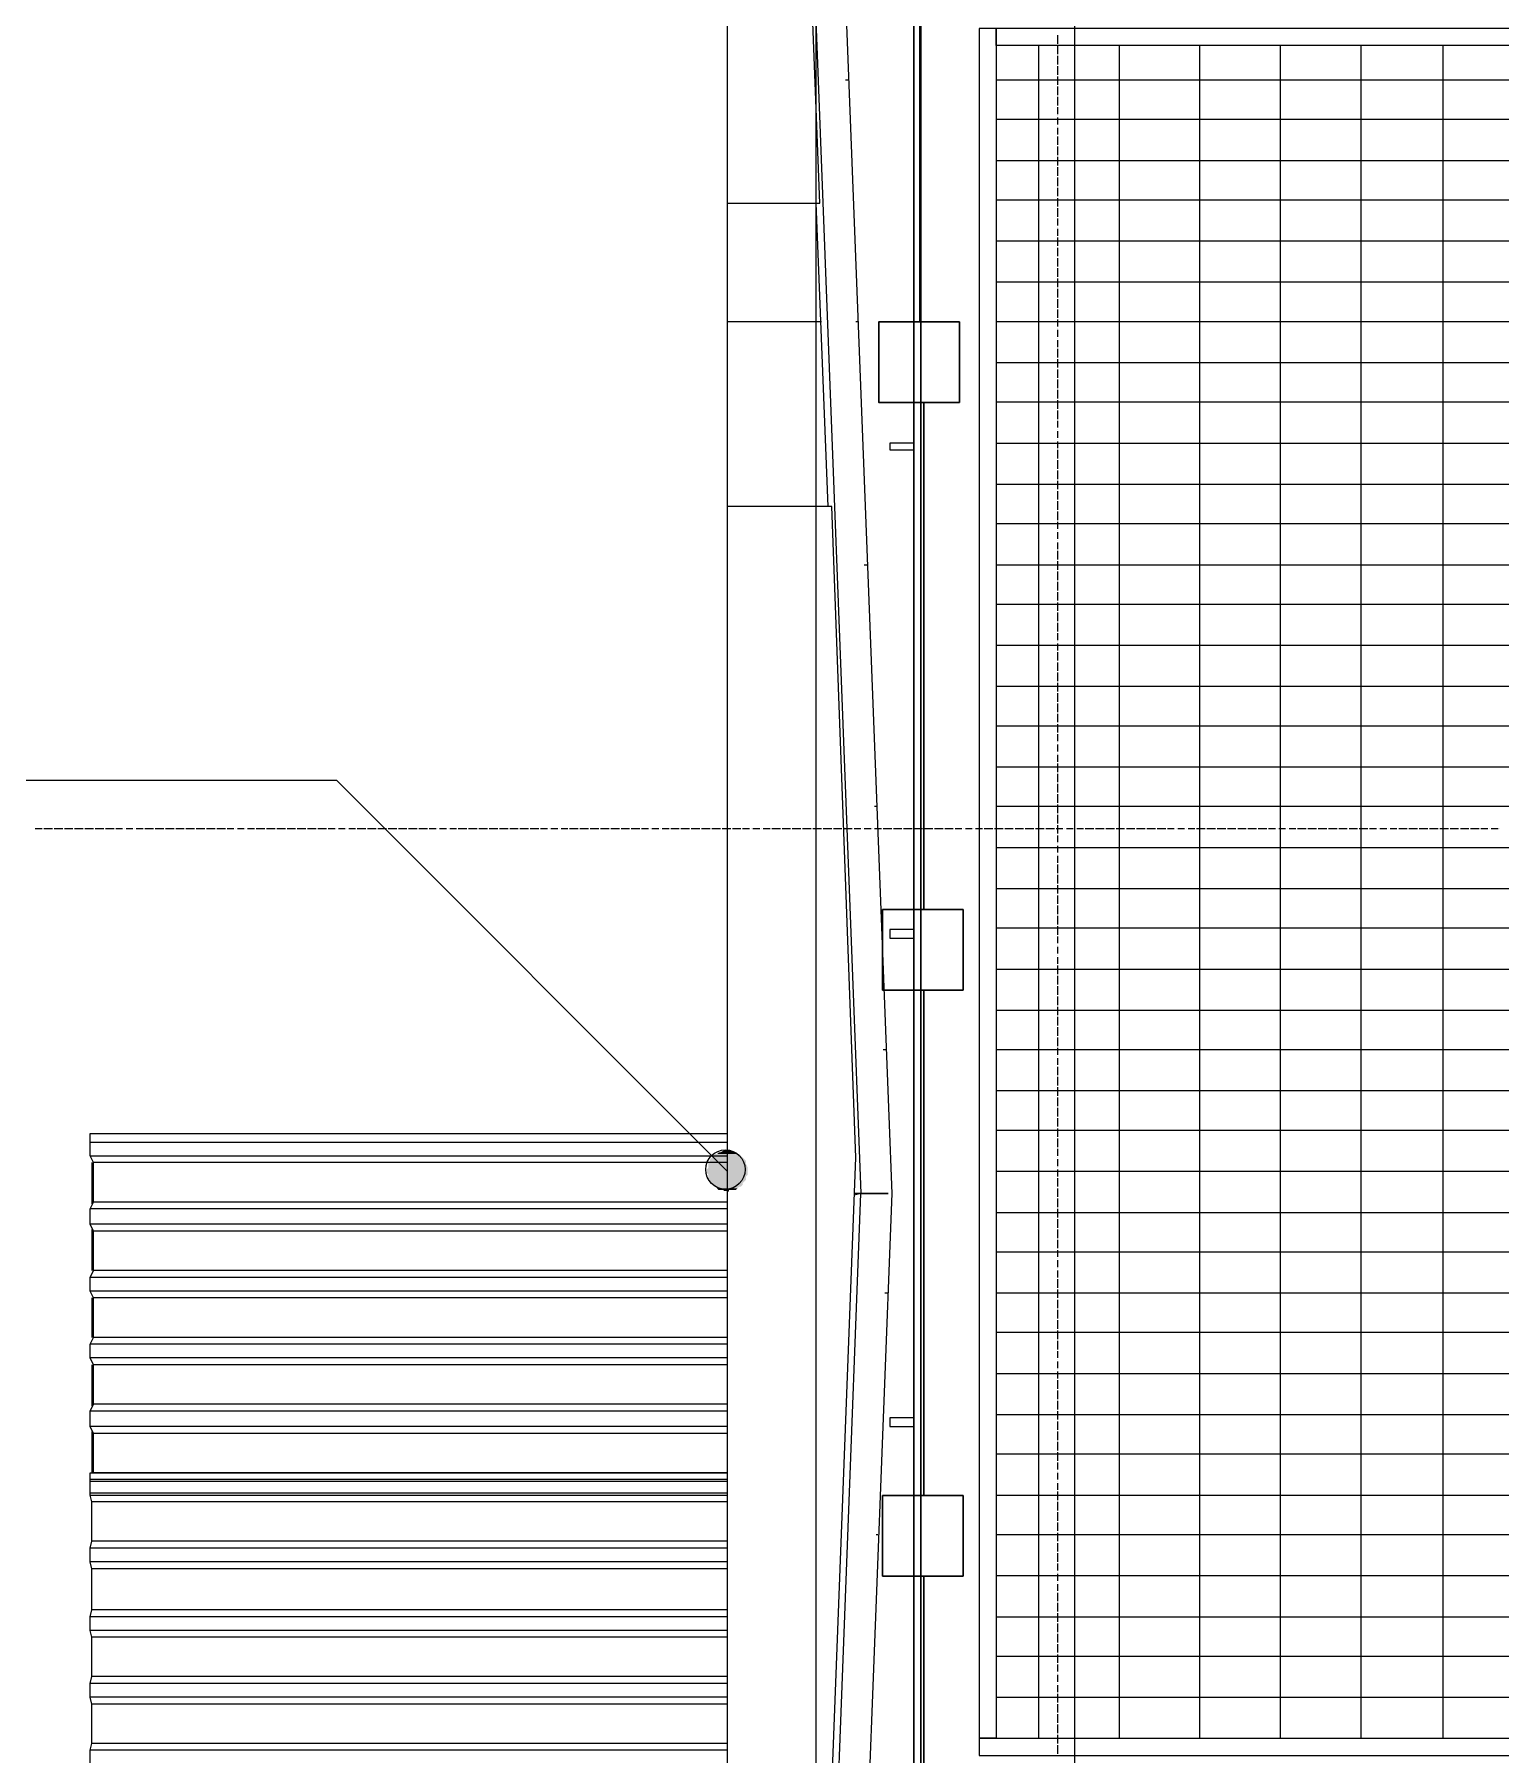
# Model space of a CAD drawing. Header units: millimetres. Extents: x -42533 to 645315, y 3457 to 82611.
# Drawn here: x 587005 to 590630, y 46333 to 50586 of the extents above; entities that cross this region are included whole.
import ezdxf

# ---------------------------------------------------------------- set-up
doc = ezdxf.new("R2010")
doc.units = ezdxf.units.MM
for name, color, linetype, true_color in [('PDF _!ЭОМ.Молниезащита', 7, 'Continuous', 0x954a95), ('PDF _Антураж', 7, 'Continuous', 0xbababa), ('PDF _Крыша', 7, 'Continuous', 0xbababa), ('PDF _Крыша штриховка', 7, 'Continuous', 0xbababa), ('PDF _Обобщенные модели', 7, 'Continuous', 0xbababa), ('PDF _Ограждение', 7, 'Continuous', 0xbababa), ('PDF _Оси', 7, 'Continuous', 0xbababa), ('PDF _Отметки', 7, 'Continuous', 0xbababa), ('PDF _Перекрытие штриховка', 7, 'Continuous', 0xbababa)]:
    doc.layers.add(name, color=color, linetype=linetype, true_color=true_color)
doc.layers.add('PDF _Линии', color=7, linetype='Continuous')

msp = doc.modelspace()

# ---------------------------------------------------------------- linework, layer by layer
at = {"layer": 'PDF _!ЭОМ.Молниезащита', "lineweight": 30}
msp.add_lwpolyline([(602328.6, 32105.7, 0.359324), (602417.4, 47908.9, 0.35956), (586922.3, 50989.1, 0.362695), (581016.9, 36470.7)], format="xyb", dxfattribs=at)
at = {"layer": 'PDF _!ЭОМ.Молниезащита', "color": 5, "lineweight": 30}
for points in [[(589194.6, 51124.3), (589194.6, 50124.8), (589194.6, 49874.9), (589292, 49874.9), (589292, 49675.8), (589092.9, 49675.8), (589092.9, 49874.9), (589194.6, 49874.9)], [(589203.8, 49675.8), (589203.8, 48672.1), (589203.8, 48422.2), (589301.3, 48422.2), (589301.3, 48223.1), (589102.2, 48223.1), (589102.2, 48422.2), (589203.8, 48422.2)], [(589203.8, 48223.1), (589203.8, 47223.6), (589203.8, 46973.7), (589301.3, 46973.7), (589301.3, 46774.6), (589102.2, 46774.6), (589102.2, 46973.7), (589203.8, 46973.7)], [(589203.8, 46774.6), (589203.8, 45775.1), (589203.8, 45525.2), (589301.3, 45525.2), (589301.3, 45326.1), (589102.2, 45326.1), (589102.2, 45525.2), (589203.8, 45525.2)]]:
    msp.add_lwpolyline(points, dxfattribs=at)
at = {"layer": 'PDF _!ЭОМ.Молниезащита', "lineweight": 13}
msp.add_circle((592805, 40061.1), 16795.3, dxfattribs=at)
at = {"layer": 'PDF _!ЭОМ.Молниезащита', "color": 116, "lineweight": 30, "true_color": 0x136734}
msp.add_circle((592805, 40061.1), 12322.7, dxfattribs=at)
at = {"layer": 'PDF _Антураж', "color": 8, "lineweight": 18}
for points in [[(588972.2, 51650.7), (589124.7, 47720.3), (588836.7, 40244.9)], [(588925.6, 50922.3), (589048.4, 47720.3), (589031.5, 47716.1)], [(588968, 49418.7), (588938.3, 50168.4)], [(588781.6, 40244.9), (588764.7, 40244.9), (589048.4, 47720.3), (589116.2, 47720.3), (589048.4, 47720.3), (589031.5, 47720.3)]]:
    msp.add_lwpolyline(points, dxfattribs=at)
at = {"layer": 'PDF _Крыша', "color": 8, "lineweight": 9}
for points in [[(588718.1, 50168.4), (588718.1, 49418.7)], [(587146.8, 47796.6), (587146.8, 47694.9)], [(587146.8, 47631.4), (587146.8, 47529.7)], [(587146.8, 47462), (587146.8, 47364.6)], [(587146.8, 47296.8), (587146.8, 47195.1)], [(587146.8, 47131.6), (587146.8, 47030)]]:
    msp.add_lwpolyline(points, dxfattribs=at)
at = {"layer": 'PDF _Крыша штриховка', "color": 8, "lineweight": 9}
for points in [[(589010.3, 50473.3), (589018.8, 50473.3)], [(588718.1, 49876.1), (588951, 49876.1)], [(589035.7, 49876.1), (589040, 49876.1)], [(589056.9, 49274.7), (589065.4, 49274.7)], [(589082.3, 48677.5), (589086.6, 48677.5)], [(589103.5, 48076.1), (589112, 48076.1)], [(589107.7, 47474.7), (589116.2, 47474.7)], [(589086.6, 46877.5), (589090.8, 46877.5)]]:
    msp.add_lwpolyline(points, dxfattribs=at)
at = {"layer": 'PDF _Линии', "color": 8, "lineweight": 9}
for points in [[(581492.6, 32858.5), (588938.3, 32858.5), (588938.3, 55733.6)], [(553827.3, 24730.9), (582318.5, 24654.6), (582229.5, 32125.8), (589577.9, 32125.8), (589577.9, 54975.5), (598506, 54975.5), (598785.5, 20686.1), (592369, 20686.1), (592432.5, 12524.6), (585626.3, 12571.2), (585592.4, 14451.7), (550752.4, 14451.7), (550752.4, 12478), (543802.2, 12478), (543764.1, 20783.5), (537415.3, 20800.5), (537356, 32655.2)]]:
    msp.add_lwpolyline(points, dxfattribs=at)
for points in [[(588718.1, 50168.4), (588946.8, 50168.4), (588752, 55204.2), (588718.1, 55212.7)], [(588747.7, 40236.5), (589035.7, 47809.3), (588976.4, 49418.7), (588718.1, 49418.7), (588718.1, 40228)]]:
    msp.add_lwpolyline(points, close=True, dxfattribs=at)
at = {"layer": 'PDF _Обобщенные модели', "color": 8, "lineweight": 18}
for points in [[(587142.5, 46305.7), (587142.5, 46343.8), (587146.8, 46360.8), (587146.8, 46458.2), (587142.5, 46475.1), (587142.5, 46509), (587146.8, 46526), (587146.8, 46623.4), (587142.5, 46640.3), (587142.5, 46674.2), (587146.8, 46691.1), (587146.8, 46792.8), (587142.5, 46809.7), (587142.5, 46843.6), (587146.8, 46860.6), (587146.8, 46958), (587142.5, 46974.9), (587142.5, 47008.8), (587142.5, 47030), (588718.1, 47030), (587151, 47030), (587151, 47127.4), (587142.5, 47144.3), (587142.5, 47182.4), (587151, 47199.4), (587151, 47296.8), (587142.5, 47313.7), (587142.5, 47347.6), (587151, 47364.6), (587151, 47462), (587142.5, 47478.9), (587142.5, 47512.8), (587151, 47529.7), (587151, 47627.2), (587142.5, 47644.1), (587142.5, 47682.2), (587151, 47699.2), (587151, 47796.6), (587142.5, 47813.5), (587142.5, 47847.4), (587142.5, 47868.6), (588718.1, 47868.6)], [(587142.5, 47847.4), (588718.1, 47847.4)], [(587142.5, 47813.5), (588718.1, 47813.5)], [(588718.1, 47796.6), (587151, 47796.6)], [(588718.1, 47682.2), (587142.5, 47682.2)], [(588718.1, 47699.2), (587151, 47699.2)], [(588718.1, 47644.1), (587142.5, 47644.1)], [(588718.1, 47627.2), (587151, 47627.2)], [(588718.1, 47512.8), (587142.5, 47512.8)], [(588718.1, 47529.7), (587151, 47529.7)], [(588718.1, 47478.9), (587142.5, 47478.9)], [(588718.1, 47462), (587151, 47462)], [(588718.1, 47347.6), (587142.5, 47347.6)], [(588718.1, 47364.6), (587151, 47364.6)], [(588718.1, 47313.7), (587142.5, 47313.7)], [(588718.1, 47296.8), (587151, 47296.8)], [(588718.1, 47182.4), (587142.5, 47182.4)], [(588718.1, 47199.4), (587151, 47199.4)], [(588718.1, 47144.3), (587142.5, 47144.3)], [(588718.1, 47127.4), (587151, 47127.4)], [(588718.1, 46979.1), (587142.5, 46979.1), (587142.5, 47013), (587142.5, 47017.3)], [(588718.1, 47013), (587142.5, 47013)], [(587142.5, 47008.8), (588718.1, 47008.8)], [(587142.5, 46974.9), (588718.1, 46974.9)], [(588718.1, 46958), (587146.8, 46958)], [(588718.1, 46860.6), (587146.8, 46860.6)], [(588718.1, 46843.6), (587142.5, 46843.6)], [(588718.1, 46809.7), (587142.5, 46809.7)], [(588718.1, 46792.8), (587146.8, 46792.8)], [(588718.1, 46691.1), (587146.8, 46691.1)], [(588718.1, 46674.2), (587142.5, 46674.2)], [(588718.1, 46640.3), (587142.5, 46640.3)], [(588718.1, 46623.4), (587146.8, 46623.4)], [(588718.1, 46526), (587146.8, 46526)], [(588718.1, 46509), (587142.5, 46509)], [(588718.1, 46475.1), (587142.5, 46475.1)], [(588718.1, 46458.2), (587146.8, 46458.2)], [(588718.1, 46360.8), (587146.8, 46360.8)], [(588718.1, 46343.8), (587142.5, 46343.8)]]:
    msp.add_lwpolyline(points, dxfattribs=at)
at = {"layer": 'PDF _Ограждение', "color": 8, "lineweight": 9}
for points in [[(589196.7, 50774), (589179.7, 50774), (589179.7, 32612.8), (589179.7, 50774), (589196.7, 50774), (589196.7, 32604.4), (589188.2, 32604.4), (589196.7, 32604.4)], [(592470.6, 50558), (592470.6, 50600.4), (589383, 50600.4), (589383, 46373.5), (589340.7, 46373.5), (589340.7, 46331.1), (592470.6, 46331.1), (592470.6, 50558), (589383, 50558), (589383, 50600.4), (589340.7, 50600.4), (589340.7, 46373.5), (592470.6, 46373.5), (592470.6, 46331.1), (592508.7, 46331.1), (592508.7, 50558)], [(589120.4, 49558.5), (589158.6, 49558.5), (589179.7, 49558.5), (589179.7, 49575.4), (589158.6, 49575.4), (589120.4, 49575.4)], [(589120.4, 48351.4), (589158.6, 48351.4), (589179.7, 48351.4), (589179.7, 48372.6), (589158.6, 48372.6), (589120.4, 48372.6)], [(589120.4, 47144.3), (589158.6, 47144.3), (589179.7, 47144.3), (589179.7, 47165.5), (589158.6, 47165.5), (589120.4, 47165.5)]]:
    msp.add_lwpolyline(points, close=True, dxfattribs=at)
at = {"layer": 'PDF _Оси', "color": 8, "lineweight": 9}
for points in [[(589535.5, 50562.2), (589535.5, 50583.4)], [(589535.5, 50536.8), (589535.5, 50558)], [(589535.5, 50511.4), (589535.5, 50532.6)], [(589535.5, 50486), (589535.5, 50507.2)], [(589535.5, 50460.6), (589535.5, 50481.8)], [(589535.5, 50435.2), (589535.5, 50456.4)], [(589535.5, 50409.8), (589535.5, 50431)], [(589535.5, 50388.6), (589535.5, 50405.5)], [(589535.5, 50384.4), (589535.5, 50384.4)], [(589535.5, 50363.2), (589535.5, 50380.1)], [(589535.5, 50359), (589535.5, 50359)], [(589535.5, 50337.8), (589535.5, 50354.7)], [(589535.5, 50312.4), (589535.5, 50333.5)], [(589535.5, 50287), (589535.5, 50308.1)], [(589535.5, 50261.5), (589535.5, 50282.7)], [(589535.5, 50236.1), (589535.5, 50257.3)], [(589535.5, 50210.7), (589535.5, 50231.9)], [(589535.5, 50185.3), (589535.5, 50206.5)], [(589535.5, 50159.9), (589535.5, 50181.1)], [(589535.5, 50134.5), (589535.5, 50155.7)], [(589535.5, 50113.3), (589535.5, 50130.2)], [(589535.5, 50109.1), (589535.5, 50109.1)], [(589535.5, 50087.9), (589535.5, 50104.8)], [(589535.5, 50062.5), (589535.5, 50083.7)], [(589535.5, 50037.1), (589535.5, 50058.2)], [(589535.5, 50011.7), (589535.5, 50032.8)], [(589535.5, 49986.2), (589535.5, 50007.4)], [(589535.5, 49960.8), (589535.5, 49982)], [(589535.5, 49935.4), (589535.5, 49956.6)], [(589535.5, 49910), (589535.5, 49931.2)], [(589535.5, 49884.6), (589535.5, 49905.8)], [(589535.5, 49863.4), (589535.5, 49880.4)], [(589535.5, 49859.2), (589535.5, 49859.2)], [(589535.5, 49838), (589535.5, 49854.9)], [(589535.5, 49833.8), (589535.5, 49833.8)], [(589535.5, 49812.6), (589535.5, 49829.5)], [(589535.5, 49787.2), (589535.5, 49808.4)], [(589535.5, 49761.8), (589535.5, 49782.9)], [(589535.5, 49736.4), (589535.5, 49757.5)], [(589535.5, 49710.9), (589535.5, 49732.1)], [(589535.5, 49685.5), (589535.5, 49706.7)], [(589535.5, 49660.1), (589535.5, 49681.3)], [(589535.5, 49634.7), (589535.5, 49655.9)], [(589535.5, 49613.5), (589535.5, 49630.5)], [(589535.5, 49609.3), (589535.5, 49609.3)], [(589535.5, 49588.1), (589535.5, 49605.1)], [(589535.5, 49583.9), (589535.5, 49583.9)], [(589535.5, 49562.7), (589535.5, 49579.6)], [(589535.5, 49537.3), (589535.5, 49558.5)], [(589535.5, 49511.9), (589535.5, 49533.1)], [(589535.5, 49486.5), (589535.5, 49507.6)], [(589535.5, 49461.1), (589535.5, 49482.2)], [(589535.5, 49435.6), (589535.5, 49456.8)], [(589535.5, 49410.2), (589535.5, 49431.4)], [(589535.5, 49384.8), (589535.5, 49406)], [(589535.5, 49363.6), (589535.5, 49380.6)], [(589535.5, 49359.4), (589535.5, 49359.4)], [(589535.5, 49338.2), (589535.5, 49355.2)], [(589535.5, 49334), (589535.5, 49334)], [(589535.5, 49312.8), (589535.5, 49329.8)], [(589535.5, 49287.4), (589535.5, 49308.6)], [(589535.5, 49262), (589535.5, 49283.2)], [(589535.5, 49236.6), (589535.5, 49257.8)], [(589535.5, 49211.2), (589535.5, 49232.4)], [(589535.5, 49185.8), (589535.5, 49206.9)], [(589535.5, 49160.3), (589535.5, 49181.5)], [(589535.5, 49134.9), (589535.5, 49156.1)], [(589535.5, 49109.5), (589535.5, 49130.7)], [(589535.5, 49088.3), (589535.5, 49105.3)], [(589535.5, 49084.1), (589535.5, 49084.1)], [(589535.5, 49062.9), (589535.5, 49079.9)], [(589535.5, 49037.5), (589535.5, 49058.7)], [(589535.5, 49012.1), (589535.5, 49033.3)], [(589535.5, 48986.7), (589535.5, 49007.9)], [(589535.5, 48961.3), (589535.5, 48982.5)], [(589535.5, 48935.9), (589535.5, 48957.1)], [(589535.5, 48910.5), (589535.5, 48931.6)], [(589535.5, 48885.1), (589535.5, 48906.2)], [(589535.5, 48859.6), (589535.5, 48880.8)], [(589535.5, 48838.5), (589535.5, 48855.4)], [(589535.5, 48834.2), (589535.5, 48834.2)], [(589535.5, 48813.1), (589535.5, 48830)], [(589535.5, 48808.8), (589535.5, 48808.8)], [(589535.5, 48787.6), (589535.5, 48804.6)], [(589535.5, 48762.2), (589535.5, 48783.4)], [(589535.5, 48736.8), (589535.5, 48758)], [(589535.5, 48711.4), (589535.5, 48732.6)], [(589535.5, 48686), (589535.5, 48707.2)], [(589535.5, 48660.6), (589535.5, 48681.8)], [(589535.5, 48635.2), (589535.5, 48656.3)], [(587007, 48622.5), (587023.9, 48622.5)], [(587028.2, 48622.5), (587049.4, 48622.5)], [(587053.6, 48622.5), (587074.8, 48622.5)], [(587079, 48622.5), (587100.2, 48622.5)], [(587104.4, 48622.5), (587125.6, 48622.5)], [(587129.8, 48622.5), (587151, 48622.5)], [(587155.2, 48622.5), (587176.4, 48622.5)], [(587180.7, 48622.5), (587201.8, 48622.5)], [(587206.1, 48622.5), (587223, 48622.5)], [(587227.2, 48622.5), (587227.2, 48622.5)], [(587231.5, 48622.5), (587248.4, 48622.5)], [(587252.7, 48622.5), (587252.7, 48622.5)], [(587256.9, 48622.5), (587273.8, 48622.5)], [(587278.1, 48622.5), (587299.2, 48622.5)], [(587303.5, 48622.5), (587324.7, 48622.5)], [(587328.9, 48622.5), (587350.1, 48622.5)], [(587354.3, 48622.5), (587375.5, 48622.5)], [(587379.7, 48622.5), (587400.9, 48622.5)], [(587405.1, 48622.5), (587426.3, 48622.5)], [(587430.5, 48622.5), (587451.7, 48622.5)], [(587455.9, 48622.5), (587477.1, 48622.5)], [(587481.4, 48622.5), (587498.3, 48622.5)], [(587502.5, 48622.5), (587502.5, 48622.5)], [(587506.8, 48622.5), (587523.7, 48622.5)], [(587527.9, 48622.5), (587527.9, 48622.5)], [(587532.2, 48622.5), (587549.1, 48622.5)], [(587553.4, 48622.5), (587574.5, 48622.5)], [(587578.8, 48622.5), (587599.9, 48622.5)], [(587604.2, 48622.5), (587625.4, 48622.5)], [(587629.6, 48622.5), (587650.8, 48622.5)], [(587655, 48622.5), (587676.2, 48622.5)], [(587680.4, 48622.5), (587701.6, 48622.5)], [(587705.8, 48622.5), (587727, 48622.5)], [(587731.2, 48622.5), (587748.2, 48622.5)], [(587752.4, 48622.5), (587752.4, 48622.5)], [(587756.7, 48622.5), (587773.6, 48622.5)], [(587777.8, 48622.5), (587777.8, 48622.5)], [(587782.1, 48622.5), (587799, 48622.5)], [(587803.2, 48622.5), (587824.4, 48622.5)], [(587828.7, 48622.5), (587849.8, 48622.5)], [(587854.1, 48622.5), (587875.2, 48622.5)], [(587879.5, 48622.5), (587900.7, 48622.5)], [(587904.9, 48622.5), (587926.1, 48622.5)], [(587930.3, 48622.5), (587951.5, 48622.5)], [(587955.7, 48622.5), (587976.9, 48622.5)], [(587981.1, 48622.5), (587998.1, 48622.5)], [(588002.3, 48622.5), (588002.3, 48622.5)], [(588006.5, 48622.5), (588023.5, 48622.5)], [(588027.7, 48622.5), (588027.7, 48622.5)], [(588032, 48622.5), (588048.9, 48622.5)], [(588053.1, 48622.5), (588074.3, 48622.5)], [(588078.5, 48622.5), (588099.7, 48622.5)], [(588104, 48622.5), (588125.1, 48622.5)], [(588129.4, 48622.5), (588150.5, 48622.5)], [(588154.8, 48622.5), (588176, 48622.5)], [(588180.2, 48622.5), (588201.4, 48622.5)], [(588205.6, 48622.5), (588226.8, 48622.5)], [(588231, 48622.5), (588252.2, 48622.5)], [(588256.4, 48622.5), (588273.4, 48622.5)], [(588277.6, 48622.5), (588277.6, 48622.5)], [(588281.8, 48622.5), (588298.8, 48622.5)], [(588303, 48622.5), (588303, 48622.5)], [(588307.3, 48622.5), (588324.2, 48622.5)], [(588328.4, 48622.5), (588349.6, 48622.5)], [(588353.8, 48622.5), (588375, 48622.5)], [(588379.3, 48622.5), (588400.4, 48622.5)], [(588404.7, 48622.5), (588425.8, 48622.5)], [(588430.1, 48622.5), (588451.3, 48622.5)], [(588455.5, 48622.5), (588476.7, 48622.5)], [(588480.9, 48622.5), (588502.1, 48622.5)], [(588506.3, 48622.5), (588523.3, 48622.5)], [(588527.5, 48622.5), (588527.5, 48622.5)], [(588531.7, 48622.5), (588548.7, 48622.5)], [(588552.9, 48622.5), (588552.9, 48622.5)], [(588557.1, 48622.5), (588574.1, 48622.5)], [(588578.3, 48622.5), (588599.5, 48622.5)], [(588603.7, 48622.5), (588624.9, 48622.5)], [(588629.1, 48622.5), (588650.3, 48622.5)], [(588654.6, 48622.5), (588675.7, 48622.5)], [(588680, 48622.5), (588701.1, 48622.5)], [(588705.4, 48622.5), (588726.6, 48622.5)], [(588730.8, 48622.5), (588752, 48622.5)], [(588756.2, 48622.5), (588773.1, 48622.5)], [(588777.4, 48622.5), (588777.4, 48622.5)], [(588781.6, 48622.5), (588798.6, 48622.5)], [(588802.8, 48622.5), (588802.8, 48622.5)], [(588807, 48622.5), (588824, 48622.5)], [(588828.2, 48622.5), (588849.4, 48622.5)], [(588853.6, 48622.5), (588874.8, 48622.5)], [(588879, 48622.5), (588900.2, 48622.5)], [(588904.4, 48622.5), (588925.6, 48622.5)], [(588929.8, 48622.5), (588951, 48622.5)], [(588955.3, 48622.5), (588976.4, 48622.5)], [(588980.7, 48622.5), (589001.8, 48622.5)], [(589006.1, 48622.5), (589027.3, 48622.5)], [(589031.5, 48622.5), (589048.4, 48622.5)], [(589052.7, 48622.5), (589052.7, 48622.5)], [(589056.9, 48622.5), (589073.9, 48622.5)], [(589078.1, 48622.5), (589078.1, 48622.5)], [(589082.3, 48622.5), (589099.3, 48622.5)], [(589103.5, 48622.5), (589124.7, 48622.5)], [(589128.9, 48622.5), (589150.1, 48622.5)], [(589154.3, 48622.5), (589175.5, 48622.5)], [(589179.7, 48622.5), (589200.9, 48622.5)], [(589205.1, 48622.5), (589226.3, 48622.5)], [(589230.6, 48622.5), (589251.7, 48622.5)], [(589256, 48622.5), (589277.1, 48622.5)], [(589281.4, 48622.5), (589298.3, 48622.5)], [(589302.6, 48622.5), (589302.6, 48622.5)], [(589306.8, 48622.5), (589323.7, 48622.5)], [(589328, 48622.5), (589328, 48622.5)], [(589332.2, 48622.5), (589349.1, 48622.5)], [(589353.4, 48622.5), (589374.6, 48622.5)], [(589378.8, 48622.5), (589400, 48622.5)], [(589404.2, 48622.5), (589425.4, 48622.5)], [(589429.6, 48622.5), (589450.8, 48622.5)], [(589455, 48622.5), (589476.2, 48622.5)], [(589480.4, 48622.5), (589501.6, 48622.5)], [(589505.9, 48622.5), (589527, 48622.5)], [(589531.3, 48622.5), (589548.2, 48622.5)], [(589535.5, 48609.8), (589535.5, 48630.9)], [(589535.5, 48588.6), (589535.5, 48605.5)], [(589552.4, 48622.5), (589552.4, 48622.5)], [(589556.7, 48622.5), (589573.6, 48622.5)], [(589577.9, 48622.5), (589577.9, 48622.5)], [(589582.1, 48622.5), (589599, 48622.5)], [(589603.3, 48622.5), (589624.4, 48622.5)], [(589628.7, 48622.5), (589649.9, 48622.5)], [(589654.1, 48622.5), (589675.3, 48622.5)], [(589679.5, 48622.5), (589700.7, 48622.5)], [(589704.9, 48622.5), (589726.1, 48622.5)], [(589730.3, 48622.5), (589751.5, 48622.5)], [(589755.7, 48622.5), (589776.9, 48622.5)], [(589781.2, 48622.5), (589802.3, 48622.5)], [(589806.6, 48622.5), (589823.5, 48622.5)], [(589827.7, 48622.5), (589827.7, 48622.5)], [(589832, 48622.5), (589848.9, 48622.5)], [(589853.2, 48622.5), (589853.2, 48622.5)], [(589857.4, 48622.5), (589874.3, 48622.5)], [(589878.6, 48622.5), (589899.7, 48622.5)], [(589904, 48622.5), (589925.2, 48622.5)], [(589929.4, 48622.5), (589950.6, 48622.5)], [(589954.8, 48622.5), (589976, 48622.5)], [(589980.2, 48622.5), (590001.4, 48622.5)], [(590005.6, 48622.5), (590026.8, 48622.5)], [(590031, 48622.5), (590052.2, 48622.5)], [(590056.5, 48622.5), (590073.4, 48622.5)], [(590077.6, 48622.5), (590077.6, 48622.5)], [(590081.9, 48622.5), (590098.8, 48622.5)], [(590103, 48622.5), (590103, 48622.5)], [(590107.3, 48622.5), (590124.2, 48622.5)], [(590128.5, 48622.5), (590149.6, 48622.5)], [(590153.9, 48622.5), (590175, 48622.5)], [(590179.3, 48622.5), (590200.5, 48622.5)], [(590204.7, 48622.5), (590225.9, 48622.5)], [(590230.1, 48622.5), (590251.3, 48622.5)], [(590255.5, 48622.5), (590276.7, 48622.5)], [(590280.9, 48622.5), (590302.1, 48622.5)], [(590306.3, 48622.5), (590323.3, 48622.5)], [(590327.5, 48622.5), (590327.5, 48622.5)], [(590331.7, 48622.5), (590348.7, 48622.5)], [(590352.9, 48622.5), (590352.9, 48622.5)], [(590357.2, 48622.5), (590374.1, 48622.5)], [(590378.3, 48622.5), (590399.5, 48622.5)], [(590403.8, 48622.5), (590424.9, 48622.5)], [(590429.2, 48622.5), (590450.3, 48622.5)], [(590454.6, 48622.5), (590475.8, 48622.5)], [(590480, 48622.5), (590501.2, 48622.5)], [(590505.4, 48622.5), (590526.6, 48622.5)], [(590530.8, 48622.5), (590552, 48622.5)], [(590556.2, 48622.5), (590577.4, 48622.5)], [(590581.6, 48622.5), (590598.6, 48622.5)], [(590602.8, 48622.5), (590602.8, 48622.5)], [(590607, 48622.5), (590624, 48622.5)], [(590628.2, 48622.5), (590628.2, 48622.5)], [(589535.5, 48584.3), (589535.5, 48584.3)], [(589535.5, 48563.2), (589535.5, 48580.1)], [(589535.5, 48558.9), (589535.5, 48558.9)], [(589535.5, 48537.8), (589535.5, 48554.7)], [(589535.5, 48512.3), (589535.5, 48533.5)], [(589535.5, 48486.9), (589535.5, 48508.1)], [(589535.5, 48461.5), (589535.5, 48482.7)], [(589535.5, 48436.1), (589535.5, 48457.3)], [(589535.5, 48410.7), (589535.5, 48431.9)], [(589535.5, 48385.3), (589535.5, 48406.5)], [(589535.5, 48359.9), (589535.5, 48381)], [(589535.5, 48338.7), (589535.5, 48355.6)], [(589535.5, 48334.5), (589535.5, 48334.5)], [(589535.5, 48313.3), (589535.5, 48330.2)], [(589535.5, 48309), (589535.5, 48309)], [(589535.5, 48287.9), (589535.5, 48304.8)], [(589535.5, 48262.5), (589535.5, 48283.6)], [(589535.5, 48237), (589535.5, 48258.2)], [(589535.5, 48211.6), (589535.5, 48232.8)], [(589535.5, 48186.2), (589535.5, 48207.4)], [(589535.5, 48160.8), (589535.5, 48182)], [(589535.5, 48135.4), (589535.5, 48156.6)], [(589535.5, 48110), (589535.5, 48131.2)], [(589535.5, 48084.6), (589535.5, 48105.7)], [(589535.5, 48063.4), (589535.5, 48080.3)], [(589535.5, 48059.2), (589535.5, 48059.2)], [(589535.5, 48038), (589535.5, 48054.9)], [(589535.5, 48012.6), (589535.5, 48033.7)], [(589535.5, 47987.2), (589535.5, 48008.3)], [(589535.5, 47961.7), (589535.5, 47982.9)], [(589535.5, 47936.3), (589535.5, 47957.5)], [(589535.5, 47910.9), (589535.5, 47932.1)], [(589535.5, 47885.5), (589535.5, 47906.7)], [(589535.5, 47860.1), (589535.5, 47881.3)], [(589535.5, 47834.7), (589535.5, 47855.9)], [(589535.5, 47813.5), (589535.5, 47830.4)], [(589535.5, 47809.3), (589535.5, 47809.3)], [(589535.5, 47788.1), (589535.5, 47805)], [(589535.5, 47783.9), (589535.5, 47783.9)], [(589535.5, 47762.7), (589535.5, 47779.6)], [(589535.5, 47737.3), (589535.5, 47758.4)], [(589535.5, 47711.9), (589535.5, 47733)], [(589535.5, 47686.4), (589535.5, 47707.6)], [(589535.5, 47661), (589535.5, 47682.2)], [(589535.5, 47635.6), (589535.5, 47656.8)], [(589535.5, 47610.2), (589535.5, 47631.4)], [(589535.5, 47584.8), (589535.5, 47606)], [(589535.5, 47563.6), (589535.5, 47580.6)], [(589535.5, 47559.4), (589535.5, 47559.4)], [(589535.5, 47538.2), (589535.5, 47555.2)], [(589535.5, 47534), (589535.5, 47534)], [(589535.5, 47512.8), (589535.5, 47529.7)], [(589535.5, 47487.4), (589535.5, 47508.6)], [(589535.5, 47462), (589535.5, 47483.2)], [(589535.5, 47436.6), (589535.5, 47457.7)], [(589535.5, 47411.2), (589535.5, 47432.3)], [(589535.5, 47385.7), (589535.5, 47406.9)], [(589535.5, 47360.3), (589535.5, 47381.5)], [(589535.5, 47334.9), (589535.5, 47356.1)], [(589535.5, 47313.7), (589535.5, 47330.7)], [(589535.5, 47309.5), (589535.5, 47309.5)], [(589535.5, 47288.3), (589535.5, 47305.3)], [(589535.5, 47284.1), (589535.5, 47284.1)], [(589535.5, 47262.9), (589535.5, 47279.9)], [(589535.5, 47237.5), (589535.5, 47258.7)], [(589535.5, 47212.1), (589535.5, 47233.3)], [(589535.5, 47186.7), (589535.5, 47207.9)], [(589535.5, 47161.3), (589535.5, 47182.4)], [(589535.5, 47135.9), (589535.5, 47157)], [(589535.5, 47110.4), (589535.5, 47131.6)], [(589535.5, 47085), (589535.5, 47106.2)], [(589535.5, 47059.6), (589535.5, 47080.8)], [(589535.5, 47038.4), (589535.5, 47055.4)], [(589535.5, 47034.2), (589535.5, 47034.2)], [(589535.5, 47013), (589535.5, 47030)], [(589535.5, 47008.8), (589535.5, 47008.8)], [(589535.5, 46987.6), (589535.5, 47004.6)], [(589535.5, 46962.2), (589535.5, 46983.4)], [(589535.5, 46936.8), (589535.5, 46958)], [(589535.5, 46911.4), (589535.5, 46932.6)], [(589535.5, 46886), (589535.5, 46907.1)], [(589535.5, 46860.6), (589535.5, 46881.7)], [(589535.5, 46835.1), (589535.5, 46856.3)], [(589535.5, 46809.7), (589535.5, 46830.9)], [(589535.5, 46788.6), (589535.5, 46805.5)], [(589535.5, 46784.3), (589535.5, 46784.3)], [(589535.5, 46763.1), (589535.5, 46780.1)], [(589535.5, 46758.9), (589535.5, 46758.9)], [(589535.5, 46737.7), (589535.5, 46754.7)], [(589535.5, 46712.3), (589535.5, 46733.5)], [(589535.5, 46686.9), (589535.5, 46708.1)], [(589535.5, 46661.5), (589535.5, 46682.7)], [(589535.5, 46636.1), (589535.5, 46657.3)], [(589535.5, 46610.7), (589535.5, 46631.8)], [(589535.5, 46585.3), (589535.5, 46606.4)], [(589535.5, 46559.8), (589535.5, 46581)], [(589535.5, 46538.7), (589535.5, 46555.6)], [(589535.5, 46534.4), (589535.5, 46534.4)], [(589535.5, 46513.3), (589535.5, 46530.2)], [(589535.5, 46509), (589535.5, 46509)], [(589535.5, 46487.8), (589535.5, 46504.8)], [(589535.5, 46462.4), (589535.5, 46483.6)], [(589535.5, 46437), (589535.5, 46458.2)], [(589535.5, 46411.6), (589535.5, 46432.8)], [(589535.5, 46386.2), (589535.5, 46407.4)], [(589535.5, 46360.8), (589535.5, 46382)], [(589535.5, 46335.4), (589535.5, 46356.5)]]:
    msp.add_lwpolyline(points, dxfattribs=at)
at = {"layer": 'PDF _Отметки', "color": 8, "lineweight": 20}
msp.add_lwpolyline([(588718.1, 47775.4), (587752.4, 48741), (585905.8, 48741)], dxfattribs=at)
at = {"layer": 'PDF _Отметки', "color": 8, "lineweight": 0}
msp.add_lwpolyline([(588722.3, 47728.8), (588709.6, 47728.8), (588722.3, 47728.8)], dxfattribs=at)
at = {"layer": 'PDF _Отметки', "lineweight": 9}
msp.add_circle((588713.5, 47779.4), 48.7, dxfattribs=at)
at = {"layer": 'PDF _Отметки', "transparency": 33554559}
for points in [[(588675.7, 47800.8), (588764.7, 47796.6), (588671.5, 47796.6)], [(588764.7, 47796.6), (588671.5, 47796.6), (588764.7, 47792.3)], [(588671.5, 47796.6), (588764.7, 47792.3), (588671.5, 47792.3)], [(588680, 47809.3), (588760.4, 47805), (588675.7, 47805)], [(588760.4, 47805), (588675.7, 47805), (588764.7, 47800.8)], [(588675.7, 47805), (588764.7, 47800.8), (588675.7, 47800.8)], [(588764.7, 47800.8), (588675.7, 47800.8), (588764.7, 47796.6)], [(588756.2, 47809.3), (588684.2, 47809.3), (588680, 47809.3)], [(588756.2, 47809.3), (588680, 47809.3), (588760.4, 47805)], [(588688.4, 47817.7), (588752, 47813.5), (588684.2, 47813.5)], [(588752, 47813.5), (588684.2, 47813.5), (588756.2, 47809.3)], [(588684.2, 47813.5), (588756.2, 47809.3), (588684.2, 47809.3)], [(588684.2, 47809.3), (588756.2, 47809.3), (588756.2, 47809.3)], [(588692.7, 47817.7), (588747.7, 47817.7), (588688.4, 47817.7)], [(588747.7, 47817.7), (588688.4, 47817.7), (588752, 47813.5)], [(588696.9, 47822), (588743.5, 47817.7), (588692.7, 47817.7)], [(588743.5, 47817.7), (588692.7, 47817.7), (588747.7, 47817.7)], [(588701.1, 47822), (588739.3, 47822), (588696.9, 47822)], [(588739.3, 47822), (588696.9, 47822), (588743.5, 47817.7)], [(588709.6, 47826.2), (588735, 47822), (588701.1, 47822)], [(588735, 47822), (588701.1, 47822), (588739.3, 47822)], [(588722.3, 47826.2), (588709.6, 47826.2), (588709.6, 47826.2)], [(588730.8, 47826.2), (588730.8, 47826.2), (588709.6, 47826.2)], [(588730.8, 47826.2), (588709.6, 47826.2), (588722.3, 47826.2)], [(588730.8, 47826.2), (588709.6, 47826.2), (588735, 47822)], [(588671.5, 47783.9), (588768.9, 47779.6), (588667.3, 47779.6)], [(588768.9, 47779.6), (588667.3, 47779.6), (588768.9, 47775.4)], [(588667.3, 47779.6), (588768.9, 47775.4), (588667.3, 47775.4)], [(588768.9, 47775.4), (588667.3, 47775.4), (588768.9, 47771.2)], [(588667.3, 47775.4), (588768.9, 47771.2), (588667.3, 47771.2)], [(588768.9, 47771.2), (588667.3, 47771.2), (588768.9, 47766.9)], [(588667.3, 47771.2), (588768.9, 47766.9), (588671.5, 47766.9)], [(588764.7, 47792.3), (588671.5, 47792.3), (588768.9, 47783.9)], [(588671.5, 47792.3), (588768.9, 47783.9), (588671.5, 47783.9)], [(588768.9, 47783.9), (588671.5, 47783.9), (588768.9, 47779.6)], [(588768.9, 47766.9), (588671.5, 47766.9), (588764.7, 47762.7)], [(588671.5, 47766.9), (588764.7, 47762.7), (588671.5, 47762.7)], [(588764.7, 47762.7), (588671.5, 47762.7), (588764.7, 47758.4)], [(588671.5, 47762.7), (588764.7, 47758.4), (588671.5, 47758.4)], [(588764.7, 47758.4), (588671.5, 47758.4), (588764.7, 47754.2)], [(588671.5, 47758.4), (588764.7, 47754.2), (588675.7, 47754.2)], [(588764.7, 47754.2), (588675.7, 47754.2), (588760.4, 47750)], [(588675.7, 47754.2), (588760.4, 47750), (588675.7, 47750)], [(588760.4, 47750), (588675.7, 47750), (588756.2, 47745.7)], [(588675.7, 47750), (588756.2, 47745.7), (588680, 47745.7)], [(588756.2, 47745.7), (588680, 47745.7), (588756.2, 47741.5)], [(588680, 47745.7), (588756.2, 47741.5), (588684.2, 47741.5)], [(588756.2, 47741.5), (588684.2, 47741.5), (588752, 47737.3)], [(588684.2, 47741.5), (588752, 47737.3), (588684.2, 47737.3)], [(588752, 47737.3), (588684.2, 47737.3), (588747.7, 47737.3)], [(588684.2, 47737.3), (588747.7, 47737.3), (588688.4, 47737.3)], [(588747.7, 47737.3), (588688.4, 47737.3), (588743.5, 47733)], [(588688.4, 47737.3), (588743.5, 47733), (588692.7, 47733)], [(588743.5, 47733), (588692.7, 47733), (588739.3, 47728.8)], [(588692.7, 47733), (588739.3, 47728.8), (588696.9, 47728.8)], [(588739.3, 47728.8), (588696.9, 47728.8), (588735, 47728.8)], [(588696.9, 47728.8), (588735, 47728.8), (588701.1, 47728.8)], [(588735, 47728.8), (588701.1, 47728.8), (588730.8, 47728.8)], [(588701.1, 47728.8), (588730.8, 47728.8), (588709.6, 47728.8)], [(588730.8, 47728.8), (588722.3, 47728.8), (588709.6, 47728.8)], [(588709.6, 47728.8), (588722.3, 47728.8), (588722.3, 47724.6)]]:
    msp.add_solid(points, dxfattribs=at)
at = {"layer": 'PDF _Перекрытие штриховка', "color": 8, "lineweight": 9}
for points in [[(589488.9, 46373.5), (589488.9, 50558)], [(589688, 46373.5), (589688, 50558)], [(589887, 46373.5), (589887, 50558)], [(590086.1, 46373.5), (590086.1, 50558)], [(590285.2, 46373.5), (590285.2, 50558)], [(590488.5, 46373.5), (590488.5, 50558)], [(589383, 50473.3), (592470.6, 50473.3)], [(589383, 50375.9), (592470.6, 50375.9)], [(589383, 50274.2), (592470.6, 50274.2)], [(589383, 50176.8), (592470.6, 50176.8)], [(589383, 50075.2), (592470.6, 50075.2)], [(589383, 49973.5), (592470.6, 49973.5)], [(589383, 49876.1), (592470.6, 49876.1)], [(589383, 49774.5), (592470.6, 49774.5)], [(589383, 49677.1), (592470.6, 49677.1)], [(589383, 49575.4), (592470.6, 49575.4)], [(589383, 49473.8), (592470.6, 49473.8)], [(589383, 49376.4), (592470.6, 49376.4)], [(589383, 49274.7), (592470.6, 49274.7)], [(589383, 49177.3), (592470.6, 49177.3)], [(589383, 49075.6), (592470.6, 49075.6)], [(589383, 48974), (592470.6, 48974)], [(589383, 48876.6), (592470.6, 48876.6)], [(589383, 48774.9), (592470.6, 48774.9)], [(589383, 48677.5), (592470.6, 48677.5)], [(589383, 48575.9), (592470.6, 48575.9)], [(589383, 48474.2), (592470.6, 48474.2)], [(589383, 48376.8), (592470.6, 48376.8)], [(589383, 48275.2), (592470.6, 48275.2)], [(589383, 48173.5), (592470.6, 48173.5)], [(589383, 48076.1), (592470.6, 48076.1)], [(589383, 47974.5), (592470.6, 47974.5)], [(589383, 47877), (592470.6, 47877)], [(589383, 47775.4), (592470.6, 47775.4)], [(589383, 47673.7), (592470.6, 47673.7)], [(589383, 47576.3), (592470.6, 47576.3)], [(589383, 47474.7), (592470.6, 47474.7)], [(589383, 47377.3), (592470.6, 47377.3)], [(589383, 47275.6), (592470.6, 47275.6)], [(589383, 47174), (592470.6, 47174)], [(589383, 47076.6), (592470.6, 47076.6)], [(589383, 46974.9), (592470.6, 46974.9)], [(589383, 46877.5), (592470.6, 46877.5)], [(589383, 46775.8), (592470.6, 46775.8)], [(589383, 46674.2), (592470.6, 46674.2)], [(589383, 46576.8), (592470.6, 46576.8)], [(589383, 46475.1), (592470.6, 46475.1)], [(589383, 46373.5), (592470.6, 46373.5)]]:
    msp.add_lwpolyline(points, dxfattribs=at)

doc.saveas('drawing.dxf')
